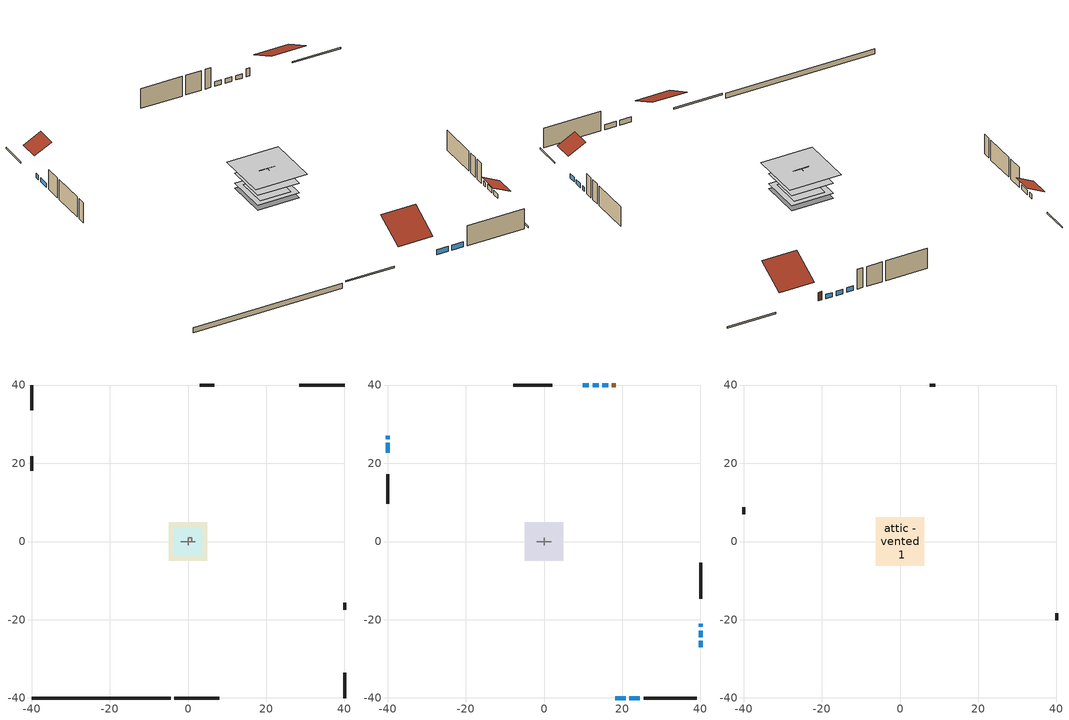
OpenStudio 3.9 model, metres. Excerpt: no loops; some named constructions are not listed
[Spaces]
garage 1
 floor foundation (Slab1 construction): -3.66,-3.66 -3.66,3.66 3.66,3.66 3.66,-3.66 z0
 wall outside (Wall1 construction): -40,21.8 -40,18.14 z0.3:5.18
 wall outside (Wall2 construction): 6.67,40 3.01,40 z0.3:5.18
 wall outside (Wall12 construction): 40,-17.43 40,-15.6 z0.3:5.18
 wall to conditioned space 1 (Wall5 construction Reversed): -1.83,0 1.83,0 z0.3:5.18
 wall to conditioned space 1 (Wall6 construction Reversed): 0,-0.91 0,0.91 z0.3:5.18
crawlspace - vented 1
 floor foundation (Slab2 construction): -4.94,-4.94 -4.94,4.94 4.94,4.94 4.94,-4.94 z-0.91
 wall outside (RimJoist1 construction): -3.5,-40 8.02,-40 z0.3:0.61
 wall outside (RimJoist2 construction): -40,40 -40,33.6 z0.3:0.61
 wall outside (RimJoist3 construction): 40,40 28.48,40 z0.3:0.61
 wall outside (RimJoist4 construction): 40,-40 40,-33.6 z0.3:0.61
 wall foundation (FoundationWall1 construction): -40,-40 -4.43,-40 z-0.91:0.3
central ac and furnace airloop ret air space
 floor adiabatic (AdiabaticConst): 0,0 0,1 1,1 1,0 z0
 wall adiabatic (AdiabaticConst): 0,1 0,0 1,0 1,1 0,1 z0:1
 ceiling adiabatic (AdiabaticConst): 1,0 1,1 0,1 0,0 z1
conditioned space 1
 floor to crawlspace - vented 1 (Floor1 construction): -4.94,-4.94 -4.94,4.94 4.94,4.94 4.94,-4.94 z0.3
 floor to garage 1 (Floor2 construction): -3.66,-3.66 -3.66,3.66 3.66,3.66 3.66,-3.66 z0.3
 floor adiabatic (AdiabaticFloorConstruction): -4.94,-4.94 -4.94,4.94 4.94,4.94 4.94,-4.94 z2.74
 wall outside (Wall3 construction): 25.45,-40 39.07,-40 z0.3:5.18
 wall outside (Wall4 construction): -40,17.21 -40,9.65 z0.3:5.18
 wall outside (Wall7 construction): 2.08,40 -7.83,40 z0.3:5.18
 wall outside (Wall8 construction): 40,-14.67 40,-5.44 z0.3:5.18
 wall outside (AdiabaticWallConstruction): 18.22,-40 20.91,-40 / 21.83,-40 24.53,-40 z0.3:1.52; -40,27.01 -40,26.12 z0.3:1.46; -40,25.2 -40,22.73 / 14.01,40 12.43,40 z0.3:1.37; 16.44,40 14.93,40 z0.3:1.31; 11.5,40 9.9,40 / 40,-24.42 40,-22.76 / 40,-27.01 40,-25.35 z0.3:1.4; 40,-21.83 40,-21.06 z0.3:1.34
 wall outside (AdiabaticWallConstruction 1): 18.28,40 17.37,40 z0.3:2.34
 window (WindowConstruction): 18.22,-40 20.91,-40 z0.3:1.52
 window (WindowConstruction 1): 21.83,-40 24.52,-40 z0.3:1.52
 window (WindowConstruction 2): -40,27.01 -40,26.12 z0.3:1.46
 window (WindowConstruction 3): -40,25.19 -40,22.73 z0.3:1.37
 window (WindowConstruction 4): 16.44,40 14.93,40 z0.3:1.31
 window (WindowConstruction 5): 14.01,40 12.43,40 z0.3:1.37
 window (WindowConstruction 6): 11.5,40 9.9,40 z0.3:1.4
 window (WindowConstruction 7): 40,-24.42 40,-22.76 z0.3:1.4
 window (WindowConstruction 8): 40,-21.83 40,-21.06 z0.3:1.34
 window (WindowConstruction 9): 40,-27.01 40,-25.35 z0.3:1.4
 door (Door): 18.28,40 17.37,40 z0.3:2.34
 ceiling adiabatic (AdiabaticFloorConstruction): 4.94,-4.94 4.94,4.94 -4.94,4.94 -4.94,-4.94 z2.74
attic - vented 1
 floor to conditioned space 1 (Floor3 construction Reversed): -6.15,-6.15 -6.15,6.15 6.15,6.15 6.15,-6.15 z5.18
 wall outside (Wall9 construction): -40,8.72 -40,6.95 z0.3:5.18
 wall outside (Wall10 construction): 40,-20.13 40,-18.36 z0.3:5.18
 wall outside (Wall11 construction): 8.97,40 7.6,40 z0.3:5.18
 roof outside (Roof1 construction): 17.29,-40,5.18 17.29,-32.54,8.91 8.95,-32.54,8.91 8.95,-40,5.18
 roof outside (Roof2 construction): -40,27.94,5.18 -35.77,27.94,7.3 -35.77,32.67,7.3 -40,32.67,5.18
 roof outside (Roof3 construction): 40,-27.94,5.18 35.77,-27.94,7.3 35.77,-32.67,7.3 40,-32.67,5.18
 roof outside (Roof4 construction): 19.21,40,5.18 19.21,32.54,8.91 27.55,32.54,8.91 27.55,40,5.18
[Material] Roughness=Rough
Name | Thickness {m} | Conductivity {W/m-K} | Density {kg/m3} | Specific Heat {J/kg-K} | Thermal Absorptance | Solar Absorptance | Visible Absorptance
osb sheathing 0.5 in. 1 | 0.0127 | 0.115458 | 512.64 | 1214.23 | 0.9 | 0.7 | 0.7
gypsum board | 0.0127 | 0.160291 | 801 | 837.4 | 0.9 | 0.6 | 0.6
wall rigid ins 1; wall rigid ins 2 | 0.051816 | 0.029427 | 32.04 | 1214.23
wall stud and cavity 2 | 0.1397 | 0.181744 | 139.0536 | 1170.24 | 0.9 | 0.7 | 0.7
floor stud and cavity | 0.1397 | 0.0972396 | 92.3553 | 1139.71 | 0.9 | 0.7 | 0.7
floor rigid ins | 0.051816 | 0.029427 | 32.04 | 1214.23 | 0.9 | 0.7 | 0.7
osb sheathing 0.75 in. | 0.01905 | 0.115458 | 512.64 | 1214.23 | 0.9 | 0.7 | 0.7
floor covering | 0.0127 | 0.0433444 | 54.468 | 1339.84 | 0.9 | 0.6 | 0.6
ceiling loosefill ins | 0.254 | 0.0480833 | 16.02 | 1046.75 | 0.9 | 0.7 | 0.7
ceiling stud and cavity | 0.1397 | 0.104117 | 65.682 | 1177.47 | 0.9 | 0.7 | 0.7
[Construction]
Wall5 construction: wall rigid ins 1, osb sheathing 0.5 in. 1, wall stud and cavity 2, gypsum board
Wall6 construction: wall rigid ins 2, osb sheathing 0.5 in. 1, wall stud and cavity 2, gypsum board
Floor1 construction Reversed: floor covering, osb sheathing 0.75 in., floor rigid ins, floor stud and cavity
Floor3 construction: ceiling loosefill ins, ceiling stud and cavity, gypsum board
[Schedule:Ruleset]
Name | Default Day Schedule
cooling season schedule | cooling season schedule default day
natural vent schedule | natural vent schedule default day
[Schedule:Day]
cooling season schedule default day; cooling season schedule day; cooling season schedule day 2; natural vent schedule default day: 24, 0, 0
cooling season schedule day 1; natural vent schedule day: 24, 0, 1
[Schedule:Rule] Apply Monday=Yes; Apply Wednesday=Yes; Apply Friday=Yes; Date Specification Type=DateRange; Start Day=1
Name | Schedule Ruleset | Rule Order | Day Schedule | Apply Sunday | Apply Tuesday | Apply Thursday | Apply Saturday | Start Month | End Month | End Day
cooling season schedule allday rule | cooling season schedule | 2 | cooling season schedule day | Yes | Yes | Yes | Yes | 1 | 5 | 31
cooling season schedule allday rule 1 | cooling season schedule | 1 | cooling season schedule day 1 | Yes | Yes | Yes | Yes | 6 | 9 | 30
cooling season schedule allday rule 2 | cooling season schedule | 0 | cooling season schedule day 2 | Yes | Yes | Yes | Yes | 10 | 12 | 31
natural vent schedule rule | natural vent schedule | 0 | natural vent schedule day | No | No | No | No | 1 | 12 | 31
